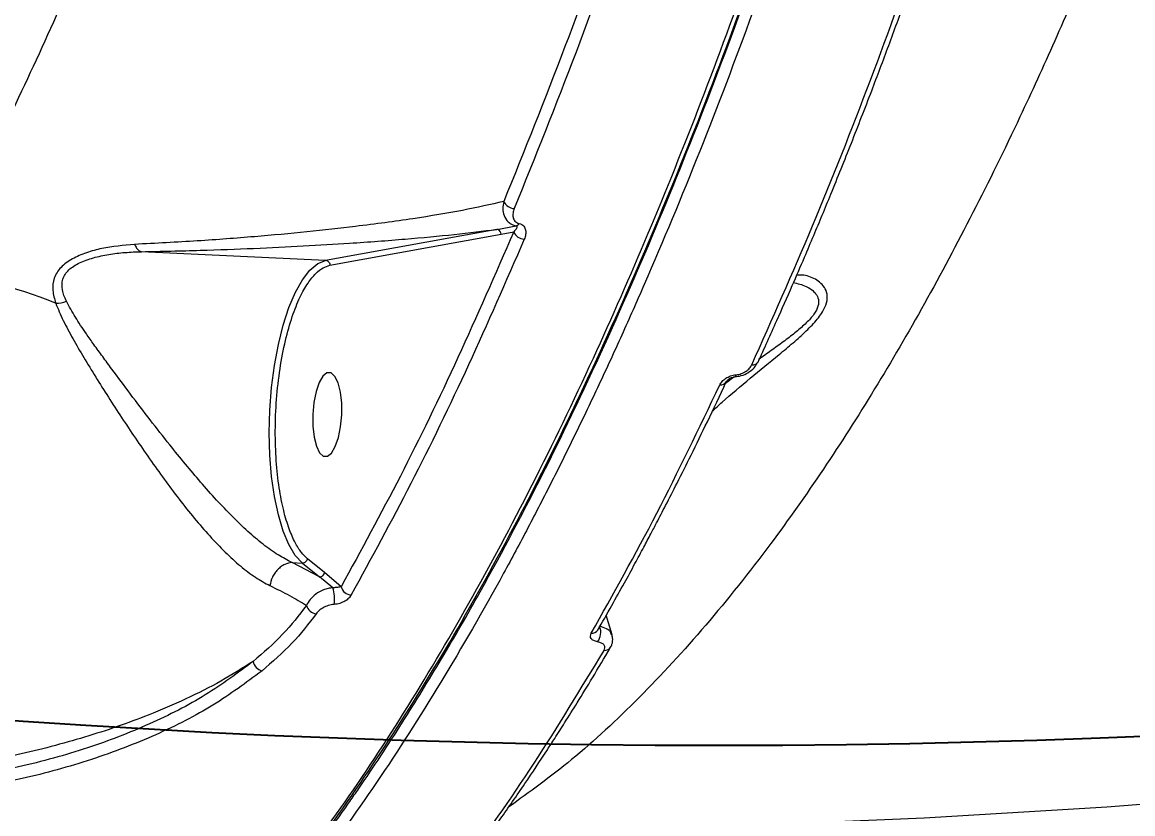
# Model space of a CAD drawing. Header units: millimetres. Extents: x -5609 to 5139, y -3980 to 3221.
# Drawn here: x 2520.1 to 2638.7, y -624 to -539.4 of the extents above; entities that cross this region are included whole.
import ezdxf

# ---------------------------------------------------------------- set-up
doc = ezdxf.new("R2010")
doc.units = ezdxf.units.MM
for name, color, linetype in [('DIKOM_ОБЪЕКТ', 7, 'Continuous'), ('DIKOM_РАЗМЕР_ЗОНА', 7, 'Continuous'), ('DIKOM_РАЗМЕР_ОБЪЕКТА', 7, 'Continuous')]:
    doc.layers.add(name, color=color, linetype=linetype)
doc.styles.add('style1', font='arial.ttf', dxfattribs={"width": 0.8})
doc.dimstyles.new('1-50', dxfattribs={"dimtxt": 300, "dimasz": 200, "dimexe": 100, "dimexo": 0, "dimgap": 100, "dimtad": 1, "dimtxsty": 'style1', "dimcen": 200, "dimclrd": 7, "dimclre": 7, "dimclrt": 7, "dimadec": 1, "dimazin": 2, "dimtfac": 1, "dimtmove": 0, "dimatfit": 2, "dimfxl": 0, "dimlwd": 25, "dimlwe": 18, "dimarcsym": 0})

# ---------------------------------------------------------------- blocks, each defined once
blk = doc.blocks.new('A$Cc336a1e3')
at = {"color": 7, "linetype": 'Continuous', "lineweight": 15}
for p, q in [((5390.93, 711.34), (5392.99, 711.72)), ((5390.93, 711.34), (5372.65, 708.03)), ((5373.11, 707.51), (5391.39, 710.82)), ((5391.39, 710.82), (5392.74, 711.08)), ((5372.65, 708.03), (5353.01, 708.96)), ((5372.52, 674.69), (5370.71, 676.17)), ((5369.08, 675.76), (5369.08, 675.76)), ((5369.08, 675.76), (5370.18, 675.71)), ((5371.99, 674.23), (5369.08, 675.76)), ((5370.18, 675.71), (5371.99, 674.23)), ((5373.42, 673.08), (5371.99, 674.23)), ((5374.31, 673.19), (5372.52, 674.69)), ((5403.25, 668.03), (5402.63, 670.15))]:
    blk.add_line(p, q, dxfattribs=at)
at = {"color": 8, "linetype": 'Continuous', "lineweight": 15}
blk.add_line((5416.26, 695.56), (5415.36, 694.9), dxfattribs=at)
at = {"color": 7, "linetype": 'Continuous', "lineweight": 15, "flags": 128}
for points in [[(5397.52, 647.25), (5417.06, 647.69), (5436.59, 648.49), (5456.08, 649.67), (5475.55, 651.22)], [(5370.18, 675.71), (5369.42, 676.53), (5368.73, 677.68), (5368.12, 679.13), (5367.61, 680.85), (5367.19, 682.81), (5366.89, 684.95), (5366.7, 687.24), (5366.64, 689.62), (5366.7, 692.05), (5366.89, 694.46), (5367.19, 696.82), (5367.61, 699.06), (5368.13, 701.13), (5368.74, 703), (5369.43, 704.63), (5370.18, 705.97), (5370.98, 706.99), (5371.81, 707.69), (5372.65, 708.03)], [(5372.36, 695.67), (5371.96, 694.98), (5371.63, 694.02), (5371.4, 692.86), (5371.28, 691.59), (5371.29, 690.33), (5371.42, 689.16), (5371.67, 688.19), (5372.01, 687.49), (5372.41, 687.12), (5372.85, 687.11), (5373.29, 687.46), (5373.69, 688.15), (5374.02, 689.11), (5374.26, 690.27), (5374.38, 691.54), (5374.37, 692.8), (5374.24, 693.97), (5373.99, 694.94), (5373.65, 695.64), (5373.24, 696.01), (5372.8, 696.02), (5372.36, 695.67)]]:
    blk.add_lwpolyline(points, dxfattribs=at)
at = {"color": 7, "linetype": 'Continuous', "lineweight": 15}
for centre, radius, start, end in [((5392.84, 714.84), 1.27, 204.2616, 268.2638), ((5392.88, 712.22), 0.51, 282.5384, 330.1255), ((5390.91, 710.9), 0.446, 71.9311, 87.3212), ((5390.88, 710.84), 0.51, 358.0682, 70.7214), ((5393.9, 711.54), 1.24, 201.5901, 268.5815), ((5372.63, 707.58), 0.448, 71.9353, 87.2607), ((5325.83, 659.06), 47.91, 67.9378, 84.7159), ((5343.81, 706.81), 3.35, 270.2214, 290.2482), ((5372, 674.76), 0.53, 269.035, 352.3999), ((5370.06, 671.92), 3.55, 349.7508, 19.0947), ((5375.45, 673.48), 1.18, 194.7123, 267.2703), ((5371.79, 671.52), 1.23, 195.8051, 263.5494), ((5400.37, 668.31), 1.67, 322.682, 22.0643), ((5366.26, 665.5), 1.38, 192.3278, 251.8114)]:
    blk.add_arc(centre, radius, start, end, dxfattribs=at)
at = {"color": 8, "linetype": 'Continuous', "lineweight": 15}
for centre, radius, start, end in [((5418.26, 697.58), 0.707, 262.4218, 331.8395), ((5414.84, 695.43), 0.708, 262.3289, 331.2358), ((5401.09, 668.96), 0.75, 264.3802, 327.9531), ((5402.46, 667.11), 0.732, 264.0264, 337.1339)]:
    blk.add_arc(centre, radius, start, end, dxfattribs=at)
at = {"color": 7, "linetype": 'Continuous', "lineweight": 15}
for points, knots in [([(5366.47, 639.15), (5368.93, 642.33), (5373.84, 648.68), (5381, 659.52), (5387.98, 671.24), (5394.74, 683.9), (5401.13, 697.13), (5407.14, 710.81), (5412.79, 724.85), (5417.11, 736.56), (5420.24, 745.54), (5422.26, 751.54), (5424.24, 757.64), (5426.19, 763.81), (5428.09, 770.07), (5431.16, 780.5), (5435.24, 795.34), (5440.11, 814.92), (5444.58, 834.87), (5448.65, 855.12), (5452.25, 875.14), (5455.39, 894.85), (5458.12, 914.16), (5459.99, 929.28), (5461.21, 940.1), (5461.9, 946.59), (5462.56, 953.08), (5463.18, 959.57), (5463.76, 966.04), (5464.31, 972.5), (5465.26, 984.51), (5466.44, 1002.04), (5467.54, 1025), (5468.2, 1047.66), (5468.44, 1069.94), (5468.29, 1089.1), (5467.92, 1105.23), (5467.46, 1118.44), (5466.86, 1131.43), (5466.13, 1144.19), (5465.25, 1156.72), (5464.25, 1169.01), (5463.12, 1181.05), (5461.56, 1195.71), (5459.44, 1212.84), (5456.6, 1232.21), (5453.4, 1250.96), (5449.85, 1269.06), (5445.95, 1286.45), (5441.73, 1303.08), (5437.19, 1318.92), (5432.34, 1333.92), (5427.23, 1348.11), (5423.58, 1356.81), (5421.76, 1361.16)], [0, 0, 0, 0, 0.025552, 0.050983, 0.076294, 0.101484, 0.126553, 0.149842, 0.173026, 0.196104, 0.205143, 0.214165, 0.223171, 0.232161, 0.241134, 0.250092, 0.276443, 0.302491, 0.328238, 0.353682, 0.378823, 0.402016, 0.424946, 0.447612, 0.455186, 0.46273, 0.470244, 0.477729, 0.485183, 0.492607, 0.500002, 0.526531, 0.552719, 0.578564, 0.604068, 0.629229, 0.644782, 0.660202, 0.675488, 0.690641, 0.70566, 0.720545, 0.735296, 0.749914, 0.775113, 0.80027, 0.825384, 0.850457, 0.875486, 0.900474, 0.925419, 0.950322, 0.975182, 1, 1, 1, 1]), ([(5367.13, 639.42), (5367.85, 640.32), (5369.21, 642.03), (5371.1, 644.52), (5372.72, 646.72), (5374.07, 648.59), (5375.2, 650.2), (5377.45, 653.44), (5380.73, 658.42), (5385.05, 665.44), (5390.24, 674.44), (5396.37, 686.04), (5403.11, 700.25), (5409.42, 714.92), (5415.31, 729.92), (5420.95, 745.68), (5426.34, 762.15), (5431.45, 779.28), (5436.29, 797.04), (5440.83, 815.39), (5445.07, 834.28), (5449, 853.67), (5452.6, 873.48), (5455.85, 893.67), (5458.77, 914.19), (5461.33, 934.99), (5463.54, 956.02), (5465.39, 977.23), (5466.86, 998.56), (5467.96, 1019.93), (5468.69, 1041.3), (5469.04, 1062.62), (5469.01, 1083.84), (5468.6, 1104.9), (5467.81, 1125.76), (5466.65, 1146.34), (5465.12, 1166.58), (5463.22, 1186.44), (5460.96, 1205.88), (5458.34, 1224.83), (5455.36, 1243.28), (5452.05, 1261.15), (5448.48, 1278.01), (5444.69, 1293.85), (5440.72, 1308.72), (5437.27, 1320.28), (5434.5, 1328.86), (5432.57, 1334.58), (5431.04, 1338.92), (5429.85, 1342.16), (5428.9, 1344.74), (5427.69, 1347.93), (5426.19, 1351.74), (5424.41, 1356.13), (5423.11, 1359.18), (5422.41, 1360.81)], [0, 0, 0, 0, 0.007473, 0.014038, 0.019684, 0.024396, 0.028181, 0.031571, 0.048145, 0.063179, 0.078212, 0.105054, 0.131895, 0.156297, 0.180744, 0.205166, 0.229565, 0.253964, 0.278363, 0.302761, 0.327166, 0.351622, 0.376024, 0.400421, 0.424819, 0.449216, 0.473614, 0.498037, 0.522477, 0.546874, 0.571271, 0.595669, 0.620065, 0.644465, 0.668917, 0.693327, 0.717725, 0.742122, 0.766521, 0.790918, 0.81533, 0.839783, 0.864185, 0.886958, 0.909732, 0.932505, 0.942527, 0.952483, 0.961633, 0.965112, 0.969632, 0.975381, 0.982366, 0.990583, 1, 1, 1, 1]), ([(5330.24, 706.77), (5331.99, 709.97), (5335.49, 716.35), (5340.55, 726.69), (5345.46, 737.52), (5350.2, 748.89), (5354.37, 759.71), (5358, 769.81), (5361.14, 779.06), (5364.17, 788.51), (5367.09, 798.16), (5369.9, 807.98), (5372.59, 817.96), (5375.9, 831), (5379.69, 847.28), (5383.77, 866.94), (5387.43, 886.86), (5390.21, 904.14), (5392.3, 918.59), (5393.83, 930.13), (5395.22, 941.68), (5396.49, 953.21), (5397.62, 964.73), (5398.62, 976.21), (5399.58, 988.67), (5400.45, 1002.1), (5401.19, 1016.47), (5401.74, 1030.71), (5402.1, 1044.8), (5402.28, 1058.71), (5402.28, 1072.7), (5402.09, 1086.75), (5401.71, 1100.83), (5401.15, 1114.67), (5400.42, 1128.26), (5399.51, 1141.58), (5398.24, 1157.12), (5396.48, 1174.71), (5394.08, 1194.1), (5391.32, 1212.76), (5388.19, 1230.8), (5384.71, 1248.19), (5380.83, 1265.02), (5376.62, 1281.23), (5373.52, 1291.41), (5371.96, 1296.5)], [0, 0, 0, 0, 0.025182, 0.050256, 0.075225, 0.100087, 0.124843, 0.143028, 0.161119, 0.179116, 0.197018, 0.214827, 0.232542, 0.250163, 0.282871, 0.315161, 0.347035, 0.378492, 0.396282, 0.413936, 0.431453, 0.448835, 0.466081, 0.48319, 0.500164, 0.52159, 0.542805, 0.563806, 0.584596, 0.605174, 0.625539, 0.646846, 0.667953, 0.688858, 0.709563, 0.730066, 0.750369, 0.782153, 0.81358, 0.844649, 0.875361, 0.906467, 0.937368, 0.968702, 1, 1, 1, 1]), ([(5454.18, 1256.31), (5455.3, 1250.24), (5457.53, 1238.09), (5460.43, 1219.09), (5463, 1199.56), (5465.18, 1179.51), (5466.95, 1159.46), (5468.32, 1139.48), (5469.32, 1119.65), (5469.86, 1103.1), (5470.12, 1089.99), (5470.23, 1080.4), (5470.26, 1070.76), (5470.21, 1061.1), (5470.04, 1047.81), (5469.61, 1030.77), (5468.73, 1009.9), (5467.47, 988.75), (5465.82, 967.39), (5463.82, 946.37), (5461.49, 925.74), (5458.84, 905.56), (5456.5, 889.93), (5454.69, 878.78), (5453.55, 872.03), (5452.36, 865.3), (5451.13, 858.59), (5449.86, 851.9), (5448.55, 845.23), (5446.37, 834.58), (5443.19, 820.04), (5438.81, 801.88), (5434.09, 784.05), (5429.02, 766.62), (5423.74, 750.04), (5418.26, 734.33), (5412.62, 719.51), (5407.91, 708.2), (5404.28, 700.02), (5401.84, 694.71), (5399.35, 689.51), (5396.83, 684.42), (5394.26, 679.44), (5390.34, 672.13), (5384.98, 662.83), (5378.1, 652.1), (5371.04, 642.29), (5363.82, 633.46), (5356.46, 625.64), (5348.97, 618.86), (5341.39, 613.15), (5333.72, 608.58), (5325.99, 605.07), (5320.82, 603.72), (5318.23, 603.04)], [0, 0, 0, 0, 0.024819, 0.049681, 0.074585, 0.099531, 0.12452, 0.147882, 0.17128, 0.194715, 0.205777, 0.216847, 0.227925, 0.239011, 0.250105, 0.273561, 0.297359, 0.321499, 0.345981, 0.370806, 0.394284, 0.418061, 0.442135, 0.45031, 0.458518, 0.466761, 0.475037, 0.483347, 0.49169, 0.500068, 0.523695, 0.547624, 0.571855, 0.596389, 0.621225, 0.644678, 0.668395, 0.692375, 0.701869, 0.711403, 0.720978, 0.730593, 0.74025, 0.749946, 0.774408, 0.798991, 0.823695, 0.848519, 0.873464, 0.89853, 0.923716, 0.949023, 0.974451, 1, 1, 1, 1]), ([(4765.74, 823.51), (4767.12, 822.69), (4769.48, 821.3), (4772.54, 819.52), (4774.91, 818.14), (4778.55, 816.03), (4785.51, 812.03), (4798.99, 804.42), (4816.76, 794.71), (4837.11, 784.04), (4861.96, 771.49), (4892.26, 757.04), (4926.85, 741.74), (4960.47, 727.94), (4993.03, 715.55), (5025.81, 704.05), (5058.97, 693.37), (5092.49, 683.54), (5126.35, 674.6), (5160.32, 666.62), (5194.35, 659.59), (5229.57, 653.32), (5265.93, 647.93), (5301.91, 643.74), (5330.19, 641.27), (5346.58, 640.17), (5352.58, 639.81), (5354.34, 639.71), (5356.3, 639.6), (5358.83, 639.46), (5362.24, 639.27), (5364.82, 639.15), (5366.27, 639.08)], [0, 0, 0, 0, 0.007395, 0.012651, 0.01635, 0.020071, 0.032042, 0.053428, 0.091616, 0.125713, 0.15981, 0.220696, 0.281581, 0.335944, 0.390306, 0.444669, 0.499032, 0.554384, 0.609735, 0.665086, 0.720438, 0.77579, 0.836676, 0.897563, 0.951144, 0.97472, 0.977721, 0.980527, 0.983306, 0.987344, 0.992909, 1, 1, 1, 1]), ([(5410.37, 766.66), (5408.42, 760.48), (5404.51, 748.14), (5398.27, 730.66), (5393.88, 719.77), (5391.68, 714.32)], [0, 0, 0, 0, 0.333512, 0.666488, 1, 1, 1, 1]), ([(5411.54, 766.03), (5409.59, 759.9), (5405.69, 747.57), (5399.44, 730.04), (5395.02, 719.07), (5392.8, 713.57)], [0, 0, 0, 0, 0.33066, 0.663993, 1, 1, 1, 1]), ([(5418.83, 697.16), (5419.5, 698.63), (5420.73, 701.33), (5422.38, 705.08), (5423.7, 708.13), (5424.76, 710.64), (5425.7, 712.88), (5427.04, 716.15), (5428.81, 720.55), (5430.87, 725.85), (5432.78, 730.94), (5434.51, 735.65), (5435.89, 739.51), (5437.04, 742.8), (5438.11, 745.92), (5439.46, 749.92), (5441.08, 754.82), (5442.23, 758.45), (5442.85, 760.4)], [0, 0, 0, 0, 0.077832, 0.14249, 0.194032, 0.233052, 0.269239, 0.306105, 0.395071, 0.484382, 0.56016, 0.634803, 0.702865, 0.737138, 0.783806, 0.84314, 0.915183, 1, 1, 1, 1]), ([(5418.16, 696.88), (5420.34, 701.76), (5424.68, 711.47), (5430.84, 727.08), (5436.71, 743.21), (5440.37, 754.54), (5442.19, 760.17)], [0, 0, 0, 0, 0.254491, 0.505987, 0.75449, 1, 1, 1, 1]), ([(5391.68, 714.32), (5390.27, 714), (5387.45, 713.36), (5382.09, 712.47), (5376.47, 711.71), (5370.76, 711.07), (5365.13, 710.55), (5359.06, 710.09), (5354.52, 709.85), (5352.25, 709.74)], [0, 0, 0, 0, 0.16735, 0.334232, 0.5011, 0.626829, 0.751439, 0.875361, 1, 1, 1, 1]), ([(5391.68, 714.32), (5391.63, 714.06), (5391.54, 713.54), (5391.69, 712.78), (5392.04, 712.22), (5392.51, 711.86), (5392.83, 711.77), (5392.99, 711.72)], [0, 0, 0, 0, 0.229981, 0.466355, 0.719128, 0.856462, 1, 1, 1, 1]), ([(5392.8, 713.57), (5392.74, 713.41), (5392.64, 713.1), (5392.64, 712.63), (5392.79, 712.28), (5393.04, 712.06), (5393.23, 712), (5393.32, 711.97)], [0, 0, 0, 0, 0.250366, 0.499974, 0.749639, 0.875258, 1, 1, 1, 1]), ([(5392.99, 711.72), (5393.01, 711.72), (5393.04, 711.71), (5393.07, 711.67), (5393.1, 711.59), (5393.03, 711.38), (5392.86, 711.21), (5392.74, 711.08)], [0, 0, 0, 0, 0.035226, 0.076942, 0.179344, 0.430143, 1, 1, 1, 1]), ([(5393.32, 711.97), (5393.42, 711.94), (5393.62, 711.87), (5393.88, 711.64), (5394.04, 711.27), (5394.04, 710.79), (5393.93, 710.46), (5393.87, 710.3)], [0, 0, 0, 0, 0.124762, 0.250388, 0.500079, 0.749628, 1, 1, 1, 1]), ([(5353.01, 708.96), (5355.12, 709), (5359.32, 709.09), (5365.03, 709.31), (5370.34, 709.57), (5375.8, 709.89), (5381.24, 710.3), (5386.54, 710.8), (5389.47, 711.16), (5390.93, 711.34)], [0, 0, 0, 0, 0.125706, 0.250049, 0.374454, 0.499772, 0.666537, 0.833013, 1, 1, 1, 1]), ([(5392.74, 711.08), (5390.77, 706.55), (5386.82, 697.49), (5380.67, 684.84), (5376.43, 677.07), (5374.31, 673.19)], [0, 0, 0, 0, 0.333321, 0.666685, 1, 1, 1, 1]), ([(5352.25, 709.74), (5351.07, 709.63), (5349.29, 709.48), (5347.09, 708.87), (5345.56, 708.23), (5344.32, 707.33), (5343.58, 706.16), (5343.44, 704.84), (5343.7, 703.92), (5343.83, 703.46)], [0, 0, 0, 0, 0.244383, 0.368714, 0.493572, 0.62034, 0.74775, 0.874683, 1, 1, 1, 1]), ([(5352.25, 709.74), (5352.32, 709.6), (5352.45, 709.35), (5352.7, 709.06), (5352.89, 709), (5353, 708.96)], [0, 0, 0, 0, 0.329477, 0.609637, 1, 1, 1, 1]), ([(5393.87, 710.3), (5391.9, 705.78), (5387.95, 696.71), (5381.78, 684.03), (5377.53, 676.22), (5375.39, 672.31)], [0, 0, 0, 0, 0.33196, 0.665292, 1, 1, 1, 1]), ([(5344.97, 703.67), (5344.88, 703.88), (5344.69, 704.28), (5344.48, 705.07), (5344.48, 706.03), (5345.15, 707.06), (5346.35, 707.81), (5347.85, 708.34), (5349.5, 708.69), (5351.23, 708.9), (5352.41, 708.94), (5353, 708.96)], [0, 0, 0, 0, 0.065117, 0.124666, 0.246819, 0.367801, 0.490808, 0.615849, 0.74345, 0.871481, 1, 1, 1, 1]), ([(5353.01, 708.96), (5353, 708.96), (5353, 708.96), (5353, 708.96), (5353, 708.96), (5353, 708.96)], [0, 0, 0, 0, 0.538548, 0.767277, 1, 1, 1, 1]), ([(5370.71, 676.17), (5370.49, 676.38), (5370.03, 676.82), (5369.37, 677.89), (5368.73, 679.36), (5368.14, 681.32), (5367.66, 683.76), (5367.35, 686.64), (5367.24, 689.85), (5367.38, 693.2), (5367.75, 696.48), (5368.33, 699.48), (5369.06, 702.05), (5369.88, 704.1), (5370.74, 705.62), (5371.58, 706.65), (5372.37, 707.28), (5372.87, 707.44), (5373.11, 707.51)], [0, 0, 0, 0, 0.046363, 0.097611, 0.153948, 0.21536, 0.28154, 0.351813, 0.425102, 0.5, 0.574898, 0.648189, 0.718459, 0.78464, 0.846056, 0.902391, 0.953639, 1, 1, 1, 1]), ([(5372.77, 708.01), (5372.82, 707.99), (5372.91, 707.95), (5373.02, 707.83), (5373.1, 707.68), (5373.11, 707.57), (5373.11, 707.51)], [0, 0, 0, 0, 0.250124, 0.499973, 0.750009, 1, 1, 1, 1]), ([(5343.83, 703.46), (5344.08, 702.85), (5344.59, 701.63), (5346, 699.04), (5348.05, 695.62), (5350.83, 691.27), (5353.83, 686.83), (5356.99, 682.47), (5359.73, 679.15), (5361.93, 676.85), (5363.56, 675.36), (5365.17, 674.13), (5366.19, 673.58), (5366.7, 673.3)], [0, 0, 0, 0, 0.063473, 0.126089, 0.251461, 0.376169, 0.500774, 0.624699, 0.749404, 0.812152, 0.874633, 0.936928, 1, 1, 1, 1]), ([(5369.08, 675.76), (5368.58, 676.02), (5367.58, 676.53), (5365.99, 677.68), (5364.34, 679.08), (5362.68, 680.67), (5360.99, 682.45), (5359.33, 684.32), (5357.65, 686.31), (5355.85, 688.53), (5353.88, 691.04), (5351.81, 693.76), (5350.13, 696.01), (5348.84, 697.76), (5347.93, 699.01), (5346.94, 700.43), (5345.89, 701.98), (5345.28, 703.11), (5344.97, 703.67)], [0, 0, 0, 0, 0.060047, 0.121664, 0.182168, 0.244862, 0.305728, 0.369301, 0.430038, 0.494143, 0.576045, 0.661571, 0.747248, 0.790918, 0.834489, 0.874364, 0.937175, 1, 1, 1, 1]), ([(5416.35, 695.6), (5416.58, 695.63), (5417.08, 695.7), (5417.8, 696.03), (5418.43, 696.51), (5418.67, 696.92), (5418.79, 697.12)], [0, 0, 0, 0, 0.223126, 0.473801, 0.751042, 1, 1, 1, 1]), ([(5416.48, 695.82), (5416.58, 695.83), (5416.77, 695.85), (5417.14, 695.96), (5417.57, 696.18), (5417.95, 696.51), (5418.09, 696.76), (5418.16, 696.88)], [0, 0, 0, 0, 0.125095, 0.250676, 0.500595, 0.750736, 1, 1, 1, 1]), ([(5401.69, 668.5), (5402.2, 669.39), (5403.16, 671.07), (5404.49, 673.47), (5405.63, 675.54), (5406.57, 677.29), (5407.34, 678.74), (5408.11, 680.22), (5409.05, 682.03), (5410.28, 684.43), (5411.77, 687.4), (5413.51, 690.98), (5414.75, 693.6), (5415.41, 695.01)], [0, 0, 0, 0, 0.108954, 0.204138, 0.285577, 0.353289, 0.407283, 0.452505, 0.522303, 0.611933, 0.7214, 0.850738, 1, 1, 1, 1]), ([(5414.74, 694.73), (5414.81, 694.85), (5414.96, 695.11), (5415.36, 695.45), (5415.8, 695.67), (5416.19, 695.79), (5416.38, 695.81), (5416.48, 695.82)], [0, 0, 0, 0, 0.249492, 0.49958, 0.74956, 0.875055, 1, 1, 1, 1]), ([(5415.46, 695.1), (5415.48, 695.13), (5415.52, 695.2), (5415.66, 695.33), (5415.83, 695.44), (5415.98, 695.51), (5416.13, 695.56), (5416.26, 695.59), (5416.32, 695.6), (5416.35, 695.6)], [0, 0, 0, 0, 0.225936, 0.477606, 0.609879, 0.742857, 0.873484, 0.93674, 1, 1, 1, 1]), ([(5401.02, 668.21), (5403.37, 672.4), (5408.05, 680.75), (5412.52, 690.08), (5414.74, 694.73)], [0, 0, 0, 0, 0.502438, 1, 1, 1, 1]), ([(5370.71, 676.17), (5370.69, 676.11), (5370.66, 675.98), (5370.53, 675.83), (5370.36, 675.72), (5370.24, 675.71), (5370.18, 675.71)], [0, 0, 0, 0, 0.250076, 0.500046, 0.749963, 1, 1, 1, 1]), ([(5369.08, 675.76), (5368.81, 675.72), (5368.41, 675.66), (5367.9, 675.34), (5367.53, 675.02), (5367.21, 674.64), (5366.88, 674.07), (5366.77, 673.61), (5366.7, 673.3)], [0, 0, 0, 0, 0.241349, 0.369783, 0.499853, 0.631454, 0.760349, 1, 1, 1, 1]), ([(5366.7, 673.3), (5367.43, 672.95), (5368.9, 672.24), (5370.03, 671.54), (5370.6, 671.18)], [0, 0, 0, 0, 0.498959, 1, 1, 1, 1]), ([(5373.42, 673.08), (5373.25, 673.06), (5372.92, 673.02), (5372.28, 672.81), (5371.6, 672.42), (5370.96, 671.83), (5370.72, 671.4), (5370.6, 671.18)], [0, 0, 0, 0, 0.137113, 0.27046, 0.522987, 0.763823, 1, 1, 1, 1]), ([(5374.31, 673.19), (5374.2, 673.16), (5374.03, 673.12), (5373.73, 673.09), (5373.57, 673.08), (5373.48, 673.08), (5373.44, 673.08), (5373.42, 673.08)], [0, 0, 0, 0, 0.571257, 0.815921, 0.916712, 0.960273, 1, 1, 1, 1]), ([(5373.56, 671.29), (5373.45, 671.28), (5373.24, 671.26), (5372.83, 671.15), (5372.37, 670.94), (5371.93, 670.64), (5371.74, 670.41), (5371.65, 670.3)], [0, 0, 0, 0, 0.124837, 0.250365, 0.500039, 0.74991, 1, 1, 1, 1]), ([(5375.39, 672.31), (5375.31, 672.19), (5375.15, 671.96), (5374.74, 671.64), (5374.29, 671.43), (5373.88, 671.32), (5373.66, 671.3), (5373.56, 671.29)], [0, 0, 0, 0, 0.249704, 0.499358, 0.748887, 0.874255, 1, 1, 1, 1]), ([(5370.6, 671.18), (5369.81, 670.14), (5368.21, 668.06), (5366.01, 666.15), (5364.91, 665.2)], [0, 0, 0, 0, 0.500018, 1, 1, 1, 1]), ([(5371.65, 670.3), (5370.83, 669.23), (5369.2, 667.1), (5366.96, 665.16), (5365.83, 664.18)], [0, 0, 0, 0, 0.500013, 1, 1, 1, 1]), ([(5401.7, 667.3), (5401.55, 667.34), (5401.25, 667.41), (5400.99, 667.63), (5400.89, 667.91), (5400.98, 668.11), (5401.02, 668.21)], [0, 0, 0, 0, 0.24958, 0.499435, 0.749492, 1, 1, 1, 1]), ([(5403.09, 666.72), (5403.14, 666.83), (5403.25, 667.04), (5403.32, 667.38), (5403.32, 667.73), (5403.25, 667.95), (5403.22, 668.06)], [0, 0, 0, 0, 0.243196, 0.491753, 0.744629, 1, 1, 1, 1]), ([(5379.91, 633.78), (5380.64, 634.63), (5381.95, 636.15), (5383.67, 638.26), (5385.01, 639.94), (5386.12, 641.36), (5388.2, 644.07), (5390.81, 647.63), (5393.87, 652.04), (5395.8, 654.95), (5397.21, 657.13), (5398.28, 658.8), (5399.62, 660.95), (5401.25, 663.61), (5402.42, 665.59), (5403.05, 666.66)], [0, 0, 0, 0, 0.091773, 0.164624, 0.218612, 0.261897, 0.306071, 0.484392, 0.598074, 0.702944, 0.737214, 0.78388, 0.843215, 0.915239, 1, 1, 1, 1]), ([(5402.39, 666.38), (5402.43, 666.48), (5402.51, 666.68), (5402.42, 666.96), (5402.15, 667.19), (5401.85, 667.26), (5401.7, 667.3)], [0, 0, 0, 0, 0.250484, 0.50058, 0.750527, 1, 1, 1, 1]), ([(5379.28, 633.53), (5381.93, 636.73), (5387.21, 643.09), (5394.93, 654.07), (5399.91, 662.29), (5402.39, 666.38)], [0, 0, 0, 0, 0.336007, 0.669338, 1, 1, 1, 1]), ([(5365.83, 664.18), (5364.16, 662.94), (5360.82, 660.45), (5354.62, 657.29), (5347.75, 654.65), (5340.28, 652.59), (5332.45, 651.15), (5324.42, 650.35), (5316.37, 650.14), (5311.22, 650.53), (5308.64, 650.73)], [0, 0, 0, 0, 0.125029, 0.249835, 0.375001, 0.499594, 0.624844, 0.749303, 0.874745, 1, 1, 1, 1]), ([(5364.91, 665.2), (5363.79, 664.5), (5361.59, 663.1), (5357.8, 661.19), (5353.02, 659.13), (5347.03, 657.06), (5339.73, 655.14), (5332.08, 653.7), (5324.26, 652.79), (5316.4, 652.36), (5311.37, 652.54), (5308.84, 652.63)], [0, 0, 0, 0, 0.085293, 0.168532, 0.249716, 0.375479, 0.499384, 0.624224, 0.749129, 0.873718, 1, 1, 1, 1]), ([(5364.91, 665.2), (5363.27, 663.98), (5360, 661.54), (5353.97, 658.46), (5347.25, 655.86), (5340.81, 654.08), (5334.9, 652.9), (5329.72, 652.16), (5324.47, 651.7), (5319.23, 651.52), (5314.03, 651.59), (5310.63, 651.88), (5308.91, 652.03)], [0, 0, 0, 0, 0.12492, 0.249631, 0.372714, 0.49926, 0.58008, 0.663353, 0.749097, 0.83025, 0.91388, 1, 1, 1, 1])]:
    blk.add_open_spline(points, degree=3, knots=knots, dxfattribs=at)
at = {"color": 8, "linetype": 'Continuous', "lineweight": 15}
for points, knots in [([(5366.69, 639.41), (5367.67, 640.57), (5371.08, 644.64), (5376.79, 652.7), (5383.78, 663.51), (5390.59, 675.33), (5397.21, 688.06), (5403.64, 701.72), (5409.88, 716.3), (5415.89, 731.74), (5421.63, 747.95), (5427.1, 764.86), (5432.27, 782.42), (5437.15, 800.64), (5441.74, 819.52), (5446.01, 839.01), (5449.95, 859), (5453.54, 879.39), (5456.77, 900.11), (5459.63, 921.15), (5462.13, 942.51), (5464.25, 964.15), (5466, 985.96), (5467.34, 1007.81), (5468.3, 1029.63), (5468.86, 1051.4), (5469.03, 1073.13), (5468.8, 1094.78), (5468.17, 1116.28), (5467.15, 1137.49), (5465.74, 1158.33), (5463.95, 1178.73), (5461.78, 1198.73), (5459.23, 1218.28), (5456.31, 1237.4), (5454.06, 1249.66), (5452.94, 1255.8)], [0, 0, 0, 0, 0.012048, 0.042108, 0.072057, 0.101884, 0.131679, 0.161547, 0.191548, 0.221637, 0.251663, 0.281507, 0.311314, 0.341145, 0.371064, 0.401132, 0.431207, 0.461141, 0.490998, 0.520838, 0.550726, 0.580807, 0.610876, 0.640841, 0.670687, 0.700479, 0.730327, 0.760314, 0.790383, 0.820433, 0.85032, 0.880115, 0.909937, 0.93985, 0.969876, 1, 1, 1, 1]), ([(5505.21, 1182.96), (5505.74, 1177.77), (5506.8, 1167.38), (5508.08, 1151.46), (5509.12, 1135.36), (5509.91, 1119.05), (5510.42, 1103.58), (5510.69, 1088.93), (5510.78, 1075.16), (5510.69, 1061.2), (5510.42, 1047.09), (5509.98, 1032.83), (5509.36, 1018.69), (5508.57, 1004.69), (5507.62, 990.84), (5506.49, 976.88), (5505.18, 962.85), (5503.68, 948.77), (5502.1, 935.55), (5500.48, 923.21), (5498.84, 911.74), (5497.07, 900.28), (5495.16, 888.83), (5493.12, 877.43), (5490.94, 866.07), (5488.16, 852.47), (5484.66, 836.74), (5480.3, 819.08), (5475.6, 801.77), (5471.27, 787.33), (5467.46, 775.57), (5464.3, 766.32), (5461.02, 757.26), (5457.63, 748.41), (5454.13, 739.78), (5450.52, 731.4), (5446.42, 722.43), (5441.79, 713.01), (5436.62, 703.31), (5431.29, 694.17), (5425.81, 685.61), (5419.8, 677.11), (5413.25, 668.88), (5406.15, 661.19), (5399.12, 654.65), (5394.43, 651.26), (5392.18, 649.64)], [0, 0, 0, 0, 0.025265, 0.050553, 0.075668, 0.100692, 0.12585, 0.146333, 0.166977, 0.18778, 0.208743, 0.229866, 0.251148, 0.271484, 0.292022, 0.312761, 0.333702, 0.354843, 0.376186, 0.393651, 0.411272, 0.429049, 0.446981, 0.46507, 0.483315, 0.501715, 0.531535, 0.561771, 0.592423, 0.623491, 0.641432, 0.65951, 0.677724, 0.696073, 0.714559, 0.73318, 0.751938, 0.776669, 0.801585, 0.826684, 0.851968, 0.877437, 0.908459, 0.939648, 0.971003, 1, 1, 1, 1]), ([(5413.95, 691.93), (5414.3, 692.25), (5415.6, 693.47), (5418.02, 695.48), (5420.59, 697.57), (5422.59, 699.23), (5424.01, 700.5), (5425.22, 701.77), (5426.04, 702.99), (5426.3, 704.03), (5426.08, 705.12), (5425.17, 705.98), (5424, 706.47), (5423.23, 706.47), (5422.98, 706.47)], [0, 0, 0, 0, 0.04473, 0.169411, 0.296145, 0.360021, 0.424691, 0.489976, 0.555637, 0.621149, 0.685933, 0.813577, 0.939536, 1, 1, 1, 1]), ([(5422.57, 705.68), (5423.05, 705.56), (5424.01, 705.33), (5424.95, 704.66), (5425.32, 703.89), (5425.3, 703.16), (5424.85, 702.28), (5424.01, 701.34), (5422.92, 700.39), (5421.69, 699.45), (5420.4, 698.51), (5419.45, 697.84), (5418.95, 697.48), (5418.89, 697.44)], [0, 0, 0, 0, 0.168361, 0.334877, 0.416327, 0.496615, 0.576038, 0.656031, 0.73742, 0.820497, 0.904129, 0.988497, 1, 1, 1, 1]), ([(5416.48, 695.82), (5416.47, 695.78), (5416.45, 695.68), (5416.4, 695.61), (5416.36, 695.6), (5416.34, 695.6)], [0, 0, 0, 0, 0.337591, 0.685091, 1, 1, 1, 1]), ([(5403.18, 668.04), (5403.16, 668.11), (5403.09, 668.38), (5402.67, 668.73), (5402.17, 668.87), (5401.92, 668.94)], [0, 0, 0, 0, 0.168993, 0.581043, 1, 1, 1, 1])]:
    blk.add_open_spline(points, degree=3, knots=knots, dxfattribs=at)
blk = doc.blocks.new('*D3')
at = {"layer": 'Defpoints', "color": 0, "transparency": 16777216}
for p in [(3639.92, 380.08), (-2820.17, -123), (3639.92, -3311)]:
    blk.add_point(p, dxfattribs=at)
at = {"layer": 'DIKOM_РАЗМЕР_ОБЪЕКТА', "color": 7, "lineweight": 18, "transparency": 16777216}
for p, q in [((3639.92, 380.08), (3639.92, -3411)), ((-2820.17, -123), (-2820.17, -3411))]:
    blk.add_line(p, q, dxfattribs=at)
at = {"layer": 'DIKOM_РАЗМЕР_ОБЪЕКТА', "color": 7, "lineweight": 25, "transparency": 16777216}
blk.add_line((-2620.17, -3311), (3439.92, -3311), dxfattribs=at)
at = {"layer": 'DIKOM_РАЗМЕР_ОБЪЕКТА', "color": 7, "transparency": 16777216}
for points in [[(-2620.17, -3277.67), (-2620.17, -3344.33), (-2820.17, -3311)], [(3439.92, -3277.67), (3439.92, -3344.33), (3639.92, -3311)]]:
    blk.add_solid(points, dxfattribs=at)
at = {"layer": 'DIKOM_РАЗМЕР_ОБЪЕКТА', "color": 7, "transparency": 16777216, "insert": (300, -3057.83), "char_height": 300, "attachment_point": 5, "style": 'style1'}
blk.add_mtext('6450', dxfattribs=at)
blk = doc.blocks.new('*D4')
at = {"layer": 'Defpoints', "color": 0, "transparency": 16777216}
for p in [(-4320.17, -436.14), (5138.62, -774.64), (5138.62, -3880)]:
    blk.add_point(p, dxfattribs=at)
at = {"layer": 'DIKOM_РАЗМЕР_ЗОНА', "color": 7, "lineweight": 18, "transparency": 16777216}
for p, q in [((-4320.17, -436.14), (-4320.17, -3980)), ((5138.62, -774.64), (5138.62, -3980))]:
    blk.add_line(p, q, dxfattribs=at)
at = {"layer": 'DIKOM_РАЗМЕР_ЗОНА', "color": 7, "lineweight": 25, "transparency": 16777216}
blk.add_line((-4120.17, -3880), (4938.62, -3880), dxfattribs=at)
at = {"layer": 'DIKOM_РАЗМЕР_ЗОНА', "color": 7, "transparency": 16777216}
for points in [[(-4120.17, -3846.67), (-4120.17, -3913.33), (-4320.17, -3880)], [(4938.62, -3846.67), (4938.62, -3913.33), (5138.62, -3880)]]:
    blk.add_solid(points, dxfattribs=at)
at = {"layer": 'DIKOM_РАЗМЕР_ЗОНА', "color": 7, "transparency": 16777216, "insert": (346.78, -3626.83), "char_height": 300, "attachment_point": 5, "style": 'style1'}
blk.add_mtext('9450', dxfattribs=at)

msp = doc.modelspace()

# ---------------------------------------------------------------- linework, layer by layer
at = {"layer": 'DIKOM_РАЗМЕР_ОБЪЕКТА'}
msp.add_circle((2594.5, 436), 1052.678, dxfattribs=at)

# ---------------------------------------------------------------- block references
at = {"layer": 'DIKOM_ОБЪЕКТ'}
msp.add_blockref('A$Cc336a1e3', (-2820.166, -1272.903), dxfattribs=at)

# ---------------------------------------------------------------- dimensions: what is measured, and where the dimension line sits
at = {"layer": 'DIKOM_РАЗМЕР_ЗОНА'}
dim = msp.add_linear_dim(base=(5138.624, -3880), p1=(-4320.166, -436.141), p2=(5138.624, -774.641), text='9450', dimstyle='1-50', dxfattribs=at)
dim.commit()
dim.dimension.update_dxf_attribs({"geometry": '*D4', "text_midpoint": (346.776, -3880), "dimtype": 160})
at = {"layer": 'DIKOM_РАЗМЕР_ОБЪЕКТА'}
dim = msp.add_linear_dim(base=(3639.915, -3311), p1=(-2820.166, -123), p2=(3639.915, 380.085), text='6450', dimstyle='1-50', dxfattribs=at)
dim.commit()
dim.dimension.update_dxf_attribs({"geometry": '*D3', "text_midpoint": (300, -3311), "dimtype": 160})

doc.saveas('drawing.dxf')
